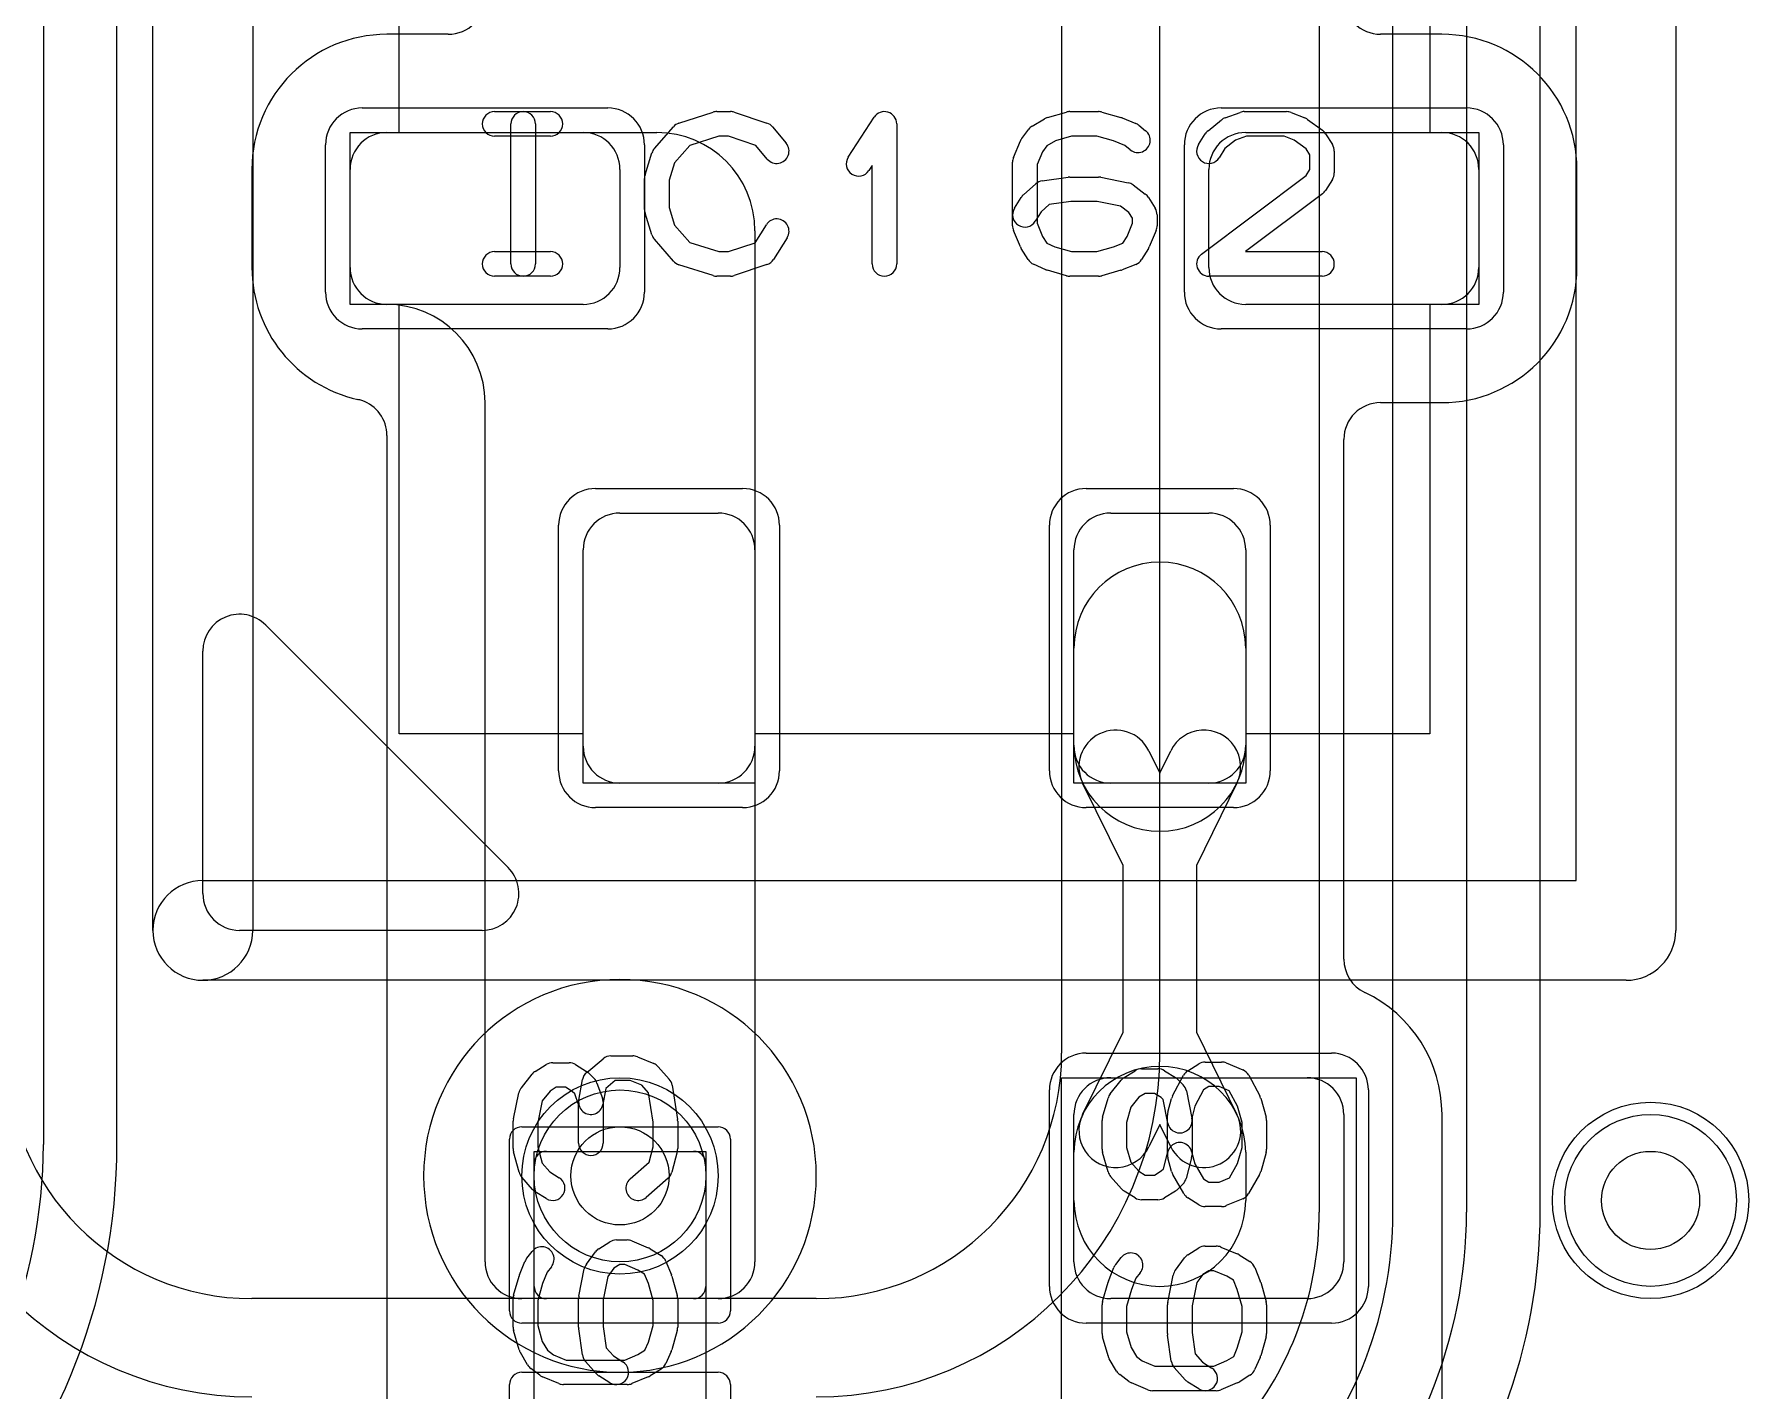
# Model space of a CAD drawing. Extents: x 0 to 20.5, y -0.5 to 20.
# Drawn here: x 14.707 to 18.2, y 2.612 to 5.375 of the extents above; entities that cross this region are included whole.
import ezdxf

# ---------------------------------------------------------------- set-up
doc = ezdxf.new("R2010")
doc.units = 0
for name, color, linetype in [('Hole', 1, 'CONTINUOUS'), ('L1', 3, 'CONTINUOUS'), ('L2', 3, 'CONTINUOUS'), ('L3', 3, 'CONTINUOUS'), ('L4', 3, 'CONTINUOUS'), ('MetalMask-A', 176, 'CONTINUOUS'), ('PartsArea-A', 111, 'CONTINUOUS'), ('PartsSilk-A', 221, 'CONTINUOUS'), ('Resist-A', 2, 'CONTINUOUS'), ('Resist-B', 2, 'CONTINUOUS'), ('Silk-A', 140, 'CONTINUOUS')]:
    doc.layers.add(name, color=color, linetype=linetype)

msp = doc.modelspace()

# ---------------------------------------------------------------- linework, layer by layer
at = {"layer": 'Hole'}
for centre in [(15.9, 3.05), (18, 3)]:
    msp.add_circle(centre, 0.1, dxfattribs=at)
at = {"layer": 'L1'}
for p, q in [((15.54996, 5.37504), (15.425, 5.37504)), ((17.575, 5.37504), (17.45004, 5.37504)), ((15.42497, 5.175), (15.975, 5.175)), ((15.425, 5.175), (15.825, 5.175)), ((17.175, 5.175), (17.575, 5.175)), ((15.14996, 5.1), (15.14996, 4.9)), ((15.35, 4.89997), (15.35, 5.10003)), ((15.35, 4.9), (15.35, 5.1)), ((15.9, 5.1), (15.9, 4.9)), ((17.1, 4.9), (17.1, 5.1)), ((17.65, 5.1), (17.65, 4.9)), ((17.85004, 4.9), (17.85004, 5.1)), ((16.175, 4.975), (16.175, 2.87497)), ((15.425, 4.825), (15.42497, 4.825)), ((15.825, 4.825), (15.425, 4.825)), ((17.575, 4.825), (17.175, 4.825)), ((15.625, 2.87497), (15.625, 4.625)), ((17.45004, 4.62496), (17.575, 4.62496)), ((15.42496, 4.5581), (15.42496, 2.29996)), ((17.37504, 3.49126), (17.37504, 4.54996)), ((15.9, 4.4), (16.1, 4.4)), ((16.9, 4.4), (17.1, 4.4)), ((15.825, 3.925), (15.825, 4.325)), ((16.175, 4.325), (16.175, 3.925)), ((16.825, 3.925), (16.825, 4.325)), ((17.175, 4.325), (17.175, 3.925)), ((16.825, 3.92692), (16.825, 4.125)), ((17.175, 4.125), (17.175, 3.92692)), ((16.97755, 3.91593), (17, 3.87006)), ((17, 3.87006), (17.02245, 3.91593)), ((16.1, 3.85), (15.9, 3.85)), ((16.925, 3.68204), (16.84281, 3.84999)), ((17.1, 3.85), (16.9, 3.85)), ((17.15719, 3.84999), (17.075, 3.68204)), ((16.925, 3.34296), (16.925, 3.68204)), ((17.075, 3.68204), (17.075, 3.34296)), ((16.84281, 3.17501), (16.925, 3.34296)), ((17.075, 3.34296), (17.15719, 3.17501)), ((16.9, 3.25), (17.3, 3.25)), ((16.825, 2.875), (16.825, 3.175)), ((17, 3.15494), (16.97755, 3.10907)), ((17.02245, 3.10907), (17, 3.15494)), ((17.375, 3.175), (17.375, 2.875)), ((17.57504, 2.025), (17.57504, 3.175)), ((15.725, 2.825), (15.725, 3.075)), ((15.75, 3.1), (16.05, 3.1)), ((16.075, 3.075), (16.075, 2.825)), ((16.825, 3), (16.825, 3.09808)), ((17.175, 3.09808), (17.175, 3)), ((16.10003, 2.8), (15.69997, 2.8)), ((16.05, 2.8), (15.75, 2.8)), ((17.3, 2.8), (16.9, 2.8))]:
    msp.add_line(p, q, dxfattribs=at)
for centre in [(15.9, 3.05), (18, 3)]:
    msp.add_circle(centre, 0.2, dxfattribs=at)
for centre, radius, start, end in [((15.54996, 5.45004), 0.075, -90, 0), ((17.45004, 5.45004), 0.075, 180, -90), ((15.425, 5.1), 0.27504, 90, 180), ((17.575, 5.1), 0.27504, 0, 90), ((15.42497, 5.10003), 0.07497, 90, 180), ((15.425, 5.1), 0.075, 90, 180), ((15.825, 5.1), 0.075, 0, 90), ((15.975, 4.975), 0.2, 0, 90), ((17.175, 5.1), 0.075, 90, 180), ((17.575, 5.1), 0.075, 0, 90), ((15.425, 4.9), 0.27504, 180, -102.37877), ((15.425, 4.9), 0.075, 180, -90), ((15.42497, 4.89997), 0.07497, 180, -90), ((15.825, 4.9), 0.075, -90, 0), ((17.175, 4.9), 0.075, 180, -90), ((17.575, 4.9), 0.27504, -90, 0), ((17.575, 4.9), 0.075, -90, 0), ((15.425, 4.625), 0.2, 0, 90), ((15.34997, 4.55813), 0.07497, 71.56263, 77.62288), ((15.34996, 4.5581), 0.075, 0, 71.56264), ((17.45004, 4.54996), 0.075, 90, 180), ((15.9, 4.325), 0.075, 90, 180), ((16.1, 4.325), 0.075, 0, 90), ((16.9, 4.325), 0.075, 90, 180), ((17.1, 4.325), 0.075, 0, 90), ((17, 4.125), 0.175, 0, 180), ((16.91018, 3.88296), 0.075, 26.07652, -153.924), ((17.08982, 3.88296), 0.075, -26.07652, 153.924), ((15.9, 3.925), 0.075, 180, -90), ((16.1, 3.925), 0.075, -90, 0), ((17, 3.92692), 0.175, 180, 0), ((16.9, 3.925), 0.075, 180, -90), ((17.1, 3.925), 0.075, -90, 0), ((17.45004, 3.49126), 0.075, 180, -115.38288), ((17.29998, 3.175), 0.27506, 0, 64.61627), ((17, 3.09808), 0.175, 0, 180), ((16.9, 3.175), 0.075, 90, 180), ((17.3, 3.175), 0.075, 0, 90), ((16.91018, 3.14204), 0.075, 153.92348, -26.076), ((17.08982, 3.14204), 0.075, -153.92348, 26.076), ((15.75, 3.075), 0.025, 90, 180), ((16.05, 3.075), 0.025, 0, 90), ((17, 3), 0.175, 180, 0), ((15.69997, 2.87497), 0.07497, 180, -90), ((16.10003, 2.87497), 0.07497, -90, 0), ((16.9, 2.875), 0.075, 180, -90), ((17.3, 2.875), 0.075, -90, 0), ((15.75, 2.825), 0.025, 180, -90), ((16.05, 2.825), 0.025, -90, 0)]:
    msp.add_arc(centre, radius, start, end, dxfattribs=at)
at = {"layer": 'L2'}
for p, q in [((14.725, 13.65644), (14.725, 3.11421)), ((14.87504, 3.11421), (14.87504, 13.57185))]:
    msp.add_line(p, q, dxfattribs=at)
msp.add_circle((18, 3), 0.2, dxfattribs=at)
for centre, radius, start, end in [((15.9, 3.05), 0.40004, 90, -90), ((15.9, 3.05), 0.40004, -90, 90), ((13.65, 3.11421), 1.075, -44.99925, 0), ((13.65, 3.11421), 1.22504, -44.99967, 0)]:
    msp.add_arc(centre, radius, start, end, dxfattribs=at)
at = {"layer": 'L3'}
msp.add_circle((18, 3), 0.2, dxfattribs=at)
for start, end in [(90, -90), (-90, 90)]:
    msp.add_arc((15.9, 3.05), 0.40004, start, end, dxfattribs=at)
at = {"layer": 'L4'}
for p, q in [((17.475, 2.97639), (17.475, 10.43578)), ((17.625, 10.43578), (17.625, 2.97639)), ((17.77504, 2.97639), (17.77504, 10.43578)), ((17.32496, 7.45228), (17.32496, 2.97639)), ((16.8, 6.1), (16.8, 3.3)), ((17.00004, 3.3), (17.00004, 6.1)), ((16.3, 2.8), (15.15004, 2.8))]:
    msp.add_line(p, q, dxfattribs=at)
for centre in [(15.9, 3.05), (18, 3)]:
    msp.add_circle(centre, 0.2, dxfattribs=at)
for centre, radius, start, end in [((15.15004, 3.3), 0.70004, 180, -90), ((15.15004, 3.3), 0.5, 180, -90), ((16.3, 3.3), 0.5, -90, 0), ((16.3, 3.3), 0.70004, -90, 0), ((16.6413, 2.97639), 0.68366, -38.43612, 0), ((16.64131, 2.97639), 0.83369, -45, 0), ((16.64131, 2.97639), 0.98369, -45, 0), ((16.64131, 2.9764), 1.13373, -41.11366, -0.00051)]:
    msp.add_arc(centre, radius, start, end, dxfattribs=at)
at = {"layer": 'MetalMask-A'}
for p, q in [((15.425, 5.175), (15.825, 5.175)), ((17.175, 5.175), (17.575, 5.175)), ((15.35, 4.9), (15.35, 5.1)), ((15.9, 5.1), (15.9, 4.9)), ((17.1, 4.9), (17.1, 5.1)), ((17.65, 5.1), (17.65, 4.9)), ((15.825, 4.825), (15.425, 4.825)), ((17.575, 4.825), (17.175, 4.825)), ((15.9, 4.4), (16.1, 4.4)), ((16.9, 4.4), (17.1, 4.4)), ((15.825, 3.925), (15.825, 4.325)), ((16.175, 4.325), (16.175, 3.925)), ((16.825, 3.925), (16.825, 4.325)), ((17.175, 4.325), (17.175, 3.925)), ((16.1, 3.85), (15.9, 3.85)), ((17.1, 3.85), (16.9, 3.85)), ((16.9, 3.25), (17.3, 3.25)), ((16.825, 2.875), (16.825, 3.175)), ((17.375, 3.175), (17.375, 2.875)), ((15.725, 2.825), (15.725, 3.075)), ((15.75, 3.1), (16.05, 3.1)), ((16.075, 3.075), (16.075, 2.825)), ((16.05, 2.8), (15.75, 2.8)), ((17.3, 2.8), (16.9, 2.8))]:
    msp.add_line(p, q, dxfattribs=at)
for centre, radius, start, end in [((15.425, 5.1), 0.075, 90, 180), ((15.825, 5.1), 0.075, 0, 90), ((17.175, 5.1), 0.075, 90, 180), ((17.575, 5.1), 0.075, 0, 90), ((15.425, 4.9), 0.075, 180, -90), ((15.825, 4.9), 0.075, -90, 0), ((17.175, 4.9), 0.075, 180, -90), ((17.575, 4.9), 0.075, -90, 0), ((15.9, 4.325), 0.075, 90, 180), ((16.1, 4.325), 0.075, 0, 90), ((16.9, 4.325), 0.075, 90, 180), ((17.1, 4.325), 0.075, 0, 90), ((15.9, 3.925), 0.075, 180, -90), ((16.1, 3.925), 0.075, -90, 0), ((16.9, 3.925), 0.075, 180, -90), ((17.1, 3.925), 0.075, -90, 0), ((16.9, 3.175), 0.075, 90, 180), ((17.3, 3.175), 0.075, 0, 90), ((15.75, 3.075), 0.025, 90, 180), ((16.05, 3.075), 0.025, 0, 90), ((16.9, 2.875), 0.075, 180, -90), ((17.3, 2.875), 0.075, -90, 0), ((15.75, 2.825), 0.025, 180, -90), ((16.05, 2.825), 0.025, -90, 0)]:
    msp.add_arc(centre, radius, start, end, dxfattribs=at)
at = {"layer": 'PartsArea-A'}
for p, q in [((15.45, 5.175), (15.45, 6.05)), ((17.55, 6.05), (17.55, 5.175)), ((15.35, 4.825), (15.35, 5.175)), ((15.35, 5.175), (15.45, 5.175)), ((17.55, 5.175), (17.65, 5.175)), ((17.65, 5.175), (17.65, 4.825)), ((15.45, 4.825), (15.35, 4.825)), ((15.45, 3.95), (15.45, 4.825)), ((17.65, 4.825), (17.55, 4.825)), ((17.55, 4.825), (17.55, 3.95)), ((15.825, 3.95), (15.45, 3.95)), ((15.825, 3.85), (15.825, 3.95)), ((16.825, 3.95), (16.175, 3.95)), ((16.175, 3.95), (16.175, 3.85)), ((16.825, 3.85), (16.825, 3.95)), ((17.55, 3.95), (17.175, 3.95)), ((17.175, 3.95), (17.175, 3.85)), ((16.175, 3.85), (15.825, 3.85)), ((17.175, 3.85), (16.825, 3.85)), ((16.8, 1.95), (16.8, 3.25)), ((16.8, 3.25), (17.4, 3.25)), ((17.4, 3.25), (17.4, 1.95)), ((15.725, 2.3), (15.725, 3.1)), ((15.725, 3.1), (16.075, 3.1)), ((16.075, 3.1), (16.075, 2.3))]:
    msp.add_line(p, q, dxfattribs=at)
at = {"layer": 'PartsSilk-A'}
for p, q in [((14.9484, 3.55), (14.9484, 6.45)), ((18.0516, 6.45), (18.0516, 3.55)), ((15.1516, 6.3484), (15.1516, 3.55)), ((17.8484, 3.6516), (17.8484, 6.3484)), ((15.64444, 5.21759), (15.75833, 5.21759)), ((16.02016, 5.19418), (16.0896, 5.2164)), ((16.09722, 5.21759), (16.125, 5.21759)), ((16.1329, 5.21631), (16.19957, 5.19409)), ((16.36513, 5.1247), (16.41791, 5.20618)), ((16.77091, 5.20552), (16.8098, 5.21663)), ((16.81667, 5.21759), (16.875, 5.21759)), ((16.88187, 5.21663), (16.92076, 5.20552)), ((17.13313, 5.20497), (17.16368, 5.21608)), ((17.17222, 5.21759), (17.25833, 5.21759)), ((17.26761, 5.2158), (17.29539, 5.20469)), ((15.67778, 4.90741), (15.67778, 5.19259)), ((15.72778, 5.19259), (15.72778, 4.90741)), ((15.97008, 5.14239), (16.00897, 5.18683)), ((16.21088, 5.18637), (16.23865, 5.15304)), ((16.46389, 5.19259), (16.46389, 4.90741)), ((16.71889, 5.16315), (16.73278, 5.18167)), ((16.74004, 5.18818), (16.76504, 5.20299)), ((16.92317, 5.20469), (16.95095, 5.19358)), ((16.95729, 5.18989), (16.97118, 5.17878)), ((17.0788, 5.15029), (17.09269, 5.17251)), ((17.09827, 5.17878), (17.12605, 5.201)), ((17.30081, 5.2017), (17.33137, 5.17948)), ((17.33787, 5.17251), (17.35176, 5.15029)), ((15.75833, 5.16759), (15.64444, 5.16759)), ((16.04202, 5.14868), (16.01118, 5.11344)), ((16.10112, 5.16759), (16.04202, 5.14868)), ((16.12094, 5.16759), (16.10112, 5.16759)), ((16.17702, 5.1489), (16.12094, 5.16759)), ((16.20023, 5.12104), (16.17702, 5.1489)), ((16.70192, 5.12442), (16.71581, 5.15776)), ((16.76077, 5.13565), (16.75, 5.10981)), ((16.7698, 5.14769), (16.76077, 5.13565)), ((16.78775, 5.15833), (16.7698, 5.14769)), ((16.82017, 5.16759), (16.78775, 5.15833)), ((16.8715, 5.16759), (16.82017, 5.16759)), ((16.90579, 5.15779), (16.8715, 5.16759)), ((16.92895, 5.14853), (16.90579, 5.15779)), ((16.93994, 5.13974), (16.92895, 5.14853)), ((17.13283, 5.1424), (17.1212, 5.12379)), ((17.15408, 5.15939), (17.13283, 5.1424)), ((17.17662, 5.16759), (17.15408, 5.15939)), ((17.25352, 5.16759), (17.17662, 5.16759)), ((17.27393, 5.15943), (17.25352, 5.16759)), ((17.29804, 5.14189), (17.27393, 5.15943)), ((17.30556, 5.12987), (17.29804, 5.14189)), ((17.35556, 5.13704), (17.35556, 5.09259)), ((15.95114, 5.08894), (15.96503, 5.13339)), ((16.01118, 5.11344), (16, 5.07766)), ((16.41389, 5.10801), (16.40709, 5.09752)), ((16.41389, 4.90741), (16.41389, 5.10801)), ((16.7, 4.98519), (16.7, 5.11481)), ((16.75, 5.10981), (16.75, 4.99019)), ((17.30556, 5.09976), (17.30556, 5.12987)), ((15.95, 5.01852), (15.95, 5.08148)), ((16, 5.07766), (16, 5.02234)), ((16.72228, 5.04832), (16.74728, 5.07054)), ((16.76041, 5.07661), (16.81319, 5.08402)), ((16.81667, 5.08426), (16.875, 5.08426)), ((16.8799, 5.08377), (16.93546, 5.07266)), ((16.94544, 5.06824), (16.97044, 5.04972)), ((17.08497, 4.92739), (17.29793, 5.08756)), ((17.29793, 5.08756), (17.30556, 5.09976)), ((17.35176, 5.07934), (17.33787, 5.05712)), ((16.7038, 5.02066), (16.71769, 5.04288)), ((16.81842, 5.03426), (16.77485, 5.02814)), ((16.87252, 5.03426), (16.81842, 5.03426)), ((16.92017, 5.02473), (16.87252, 5.03426)), ((16.97676, 5.04287), (16.99064, 5.02065)), ((17.3317, 5.05039), (17.17483, 4.93241)), ((15.96503, 4.96661), (15.95114, 5.01106)), ((16, 5.02234), (16.01118, 4.98656)), ((16.75818, 5.01333), (16.7462, 4.99416)), ((16.77485, 5.02814), (16.75818, 5.01333)), ((16.93687, 5.01236), (16.92017, 5.02473)), ((16.94444, 5.00024), (16.93687, 5.01236)), ((16.94444, 4.99019), (16.94444, 5.00024)), ((16.99444, 5.00741), (16.99444, 4.98519)), ((16.01118, 4.98656), (16.04202, 4.95132)), ((16.17523, 4.9505), (16.19824, 4.98732)), ((16.24064, 4.96082), (16.21287, 4.91638)), ((16.71581, 4.94224), (16.70192, 4.97558)), ((16.75, 4.99019), (16.76118, 4.96336)), ((16.76118, 4.96336), (16.76992, 4.94937)), ((16.9248, 4.94981), (16.93327, 4.96336)), ((16.93327, 4.96336), (16.94444, 4.99019)), ((16.99252, 4.97558), (16.97864, 4.94224)), ((15.64444, 4.93241), (15.75833, 4.93241)), ((16.00897, 4.91317), (15.97008, 4.95761)), ((16.04202, 4.95132), (16.10112, 4.93241)), ((16.10112, 4.93241), (16.12094, 4.93241)), ((16.12094, 4.93241), (16.17523, 4.9505)), ((16.73158, 4.91638), (16.71769, 4.9386)), ((16.76992, 4.94937), (16.78633, 4.94208)), ((16.78633, 4.94208), (16.82017, 4.93241)), ((16.82017, 4.93241), (16.8715, 4.93241)), ((16.8715, 4.93241), (16.90579, 4.94221)), ((16.90579, 4.94221), (16.9248, 4.94981)), ((16.97676, 4.9386), (16.96287, 4.91638)), ((17.17483, 4.93241), (17.33056, 4.93241)), ((16.0896, 4.8836), (16.02016, 4.90582)), ((16.19957, 4.90591), (16.1329, 4.88369)), ((16.76763, 4.89567), (16.74263, 4.90678)), ((16.8098, 4.88337), (16.77091, 4.89448)), ((16.92076, 4.89448), (16.88187, 4.88337)), ((16.95095, 4.90642), (16.92317, 4.89531)), ((15.75833, 4.88241), (15.64444, 4.88241)), ((16.125, 4.88241), (16.09722, 4.88241)), ((16.875, 4.88241), (16.81667, 4.88241)), ((17.33056, 4.88241), (17.1, 4.88241)), ((15.17803, 4.17197), (15.67197, 3.67803)), ((15.05, 3.625), (15.05, 4.11893)), ((15.05, 3.6516), (17.8484, 3.6516)), ((15.61893, 3.55), (15.125, 3.55)), ((17.95, 3.4484), (15.05, 3.4484)), ((15.83215, 3.26088), (15.86548, 3.28865)), ((15.88148, 3.29444), (15.92593, 3.29444)), ((15.93554, 3.29252), (15.96887, 3.27864)), ((15.699, 3.22951), (15.72122, 3.25729)), ((15.72749, 3.26287), (15.74971, 3.27676)), ((15.76296, 3.28056), (15.7963, 3.28056)), ((15.80955, 3.27676), (15.83177, 3.26287)), ((15.8362, 3.25935), (15.84731, 3.24824)), ((15.97795, 3.27217), (16.00017, 3.24717)), ((16.92749, 3.25037), (16.94971, 3.26426)), ((16.96296, 3.26806), (16.9963, 3.26806)), ((17.00955, 3.26426), (17.03177, 3.25037)), ((17.02609, 3.21315), (17.04831, 3.25482)), ((17.05713, 3.26426), (17.07935, 3.27814)), ((17.09259, 3.28194), (17.12593, 3.28194)), ((17.13554, 3.28002), (17.16887, 3.26614)), ((17.18132, 3.25482), (17.20354, 3.21315)), ((15.68295, 3.16626), (15.69406, 3.21904)), ((15.7576, 3.22273), (15.74176, 3.20292)), ((15.77013, 3.23056), (15.7576, 3.22273)), ((15.78913, 3.23056), (15.77013, 3.23056)), ((15.80285, 3.22198), (15.78913, 3.23056)), ((15.80803, 3.2168), (15.80285, 3.22198)), ((15.81574, 3.1956), (15.80803, 3.2168)), ((15.81613, 3.20438), (15.82354, 3.24605)), ((15.85313, 3.2391), (15.86424, 3.20854)), ((15.87117, 3.22831), (15.86535, 3.19562)), ((15.89053, 3.24444), (15.87117, 3.22831)), ((15.92093, 3.24444), (15.89053, 3.24444)), ((15.94437, 3.23468), (15.92093, 3.24444)), ((15.95795, 3.21941), (15.94437, 3.23468)), ((15.96759, 3.15912), (15.95795, 3.21941)), ((16.00617, 3.23451), (16.01728, 3.16506)), ((16.899, 3.21701), (16.92122, 3.24479)), ((16.97013, 3.21806), (16.9576, 3.21023)), ((16.98913, 3.21806), (16.97013, 3.21806)), ((17.00285, 3.20948), (16.98913, 3.21806)), ((17.0362, 3.24685), (17.04731, 3.23574)), ((17.05414, 3.22296), (17.06525, 3.1674)), ((17.08928, 3.2254), (17.07156, 3.19217)), ((17.09976, 3.23194), (17.08928, 3.2254)), ((17.12093, 3.23194), (17.09976, 3.23194)), ((17.1414, 3.22342), (17.12093, 3.23194)), ((17.15817, 3.19197), (17.1414, 3.22342)), ((15.74176, 3.20292), (15.73241, 3.15851)), ((15.81574, 3.11667), (15.81574, 3.1956)), ((15.86574, 3.2), (15.86574, 3.11667)), ((16.88337, 3.16937), (16.89448, 3.20826)), ((16.94118, 3.1897), (16.93241, 3.159)), ((16.9576, 3.21023), (16.94118, 3.1897)), ((17.0066, 3.20574), (17.00285, 3.20948)), ((17.01623, 3.1576), (17.0066, 3.20574)), ((17.01658, 3.18005), (17.02399, 3.20783)), ((17.07156, 3.19217), (17.06574, 3.17033)), ((17.16759, 3.159), (17.15817, 3.19197)), ((17.20552, 3.20826), (17.21663, 3.16937)), ((15.68241, 3.10556), (15.68241, 3.16111)), ((15.73241, 3.15851), (15.73241, 3.10884)), ((15.96759, 3.10884), (15.96759, 3.15912)), ((16.01759, 3.16111), (16.01759, 3.10556)), ((16.88241, 3.10417), (16.88241, 3.1625)), ((16.93241, 3.159), (16.93241, 3.10767)), ((17.01574, 3.09634), (17.01574, 3.17361)), ((17.06574, 3.17033), (17.06574, 3.09306)), ((17.16759, 3.10767), (17.16759, 3.159)), ((17.21759, 3.1625), (17.21759, 3.10417)), ((15.69436, 3.05745), (15.68325, 3.09912)), ((15.73241, 3.10884), (15.74115, 3.07606)), ((15.74115, 3.07606), (15.75704, 3.05818)), ((15.92058, 3.04381), (15.95929, 3.07769)), ((15.95929, 3.07769), (15.96759, 3.10884)), ((16.01675, 3.09912), (16.00564, 3.05745)), ((16.89448, 3.05841), (16.88337, 3.0973)), ((16.93241, 3.10767), (16.94099, 3.07763)), ((16.94099, 3.07763), (16.95704, 3.05957)), ((17.0072, 3.06432), (17.01574, 3.09634)), ((17.02399, 3.05884), (17.01658, 3.08662)), ((17.0649, 3.08662), (17.05379, 3.04495)), ((17.0649, 3.0995), (17.07147, 3.07486)), ((17.07147, 3.07486), (17.08896, 3.04425)), ((17.14178, 3.04619), (17.15827, 3.07506)), ((17.15827, 3.07506), (17.16759, 3.10767)), ((17.21663, 3.0973), (17.20552, 3.05841)), ((15.72205, 3.02228), (15.69983, 3.04728)), ((15.75704, 3.05818), (15.77621, 3.0462)), ((15.99794, 3.04508), (15.9535, 3.00619)), ((16.92205, 3.02367), (16.89983, 3.04867)), ((16.95704, 3.05957), (16.97013, 3.05139)), ((16.97013, 3.05139), (16.98913, 3.05139)), ((16.98913, 3.05139), (17.00285, 3.05997)), ((17.00285, 3.05997), (17.0072, 3.06432)), ((17.04866, 3.01399), (17.02644, 3.05288)), ((17.08896, 3.04425), (17.09976, 3.0375)), ((17.12093, 3.0375), (17.14178, 3.04619)), ((17.20319, 3.05288), (17.18097, 3.01399)), ((15.74971, 3.0038), (15.72749, 3.01769)), ((16.94971, 3.00519), (16.92749, 3.01908)), ((17.03177, 3.01908), (17.00955, 3.00519)), ((17.04731, 3.03371), (17.0362, 3.0226)), ((17.07934, 2.9913), (17.05712, 3.00519)), ((17.09976, 3.0375), (17.12093, 3.0375)), ((16.9963, 3.00139), (16.96296, 3.00139)), ((17.12593, 2.9875), (17.09259, 2.9875)), ((17.16888, 3.00331), (17.13555, 2.98942)), ((15.85713, 2.90176), (15.87935, 2.91564)), ((15.89259, 2.91944), (15.91481, 2.91944)), ((15.92442, 2.91752), (15.95776, 2.90364)), ((15.9614, 2.90176), (15.98362, 2.88787)), ((17.05713, 2.88926), (17.07935, 2.90314)), ((17.09259, 2.90694), (17.11481, 2.90694)), ((17.12442, 2.90502), (17.15776, 2.89114)), ((15.69531, 2.84817), (15.70642, 2.87595)), ((15.71011, 2.88229), (15.72122, 2.89618)), ((15.76026, 2.86494), (15.75147, 2.85395)), ((15.83176, 2.87044), (15.85028, 2.89544)), ((15.89976, 2.86944), (15.88764, 2.86187)), ((15.90981, 2.86944), (15.89976, 2.86944)), ((15.93664, 2.85827), (15.90981, 2.86944)), ((15.99358, 2.87595), (16.00469, 2.84817)), ((16.91011, 2.86979), (16.92122, 2.88368)), ((17.03176, 2.85794), (17.05028, 2.88294)), ((17.1614, 2.88926), (17.18362, 2.87537)), ((15.68337, 2.80687), (15.69448, 2.84576)), ((15.74221, 2.83079), (15.73241, 2.7965)), ((15.75147, 2.85395), (15.74221, 2.83079)), ((15.81623, 2.8049), (15.82734, 2.86046)), ((15.87527, 2.84517), (15.86574, 2.79752)), ((15.88764, 2.86187), (15.87527, 2.84517)), ((15.95019, 2.8498), (15.93664, 2.85827)), ((15.95779, 2.83079), (15.95019, 2.8498)), ((15.96759, 2.7965), (15.95779, 2.83079)), ((16.00552, 2.84576), (16.01663, 2.80687)), ((16.88337, 2.79437), (16.89448, 2.83326)), ((16.89531, 2.83567), (16.90642, 2.86345)), ((16.95147, 2.84145), (16.94221, 2.81829)), ((16.96026, 2.85244), (16.95147, 2.84145)), ((17.01623, 2.7924), (17.02734, 2.84796)), ((17.07527, 2.83267), (17.06574, 2.78502)), ((17.08764, 2.84937), (17.07527, 2.83267)), ((17.09976, 2.85694), (17.08764, 2.84937)), ((17.10981, 2.85694), (17.09976, 2.85694)), ((17.13664, 2.84577), (17.10981, 2.85694)), ((17.15019, 2.8373), (17.13664, 2.84577)), ((17.15779, 2.81829), (17.15019, 2.8373)), ((17.19358, 2.86345), (17.20469, 2.83567)), ((17.20552, 2.83326), (17.21663, 2.79437)), ((15.68241, 2.74167), (15.68241, 2.8)), ((15.73241, 2.7965), (15.73241, 2.74517)), ((15.81574, 2.74167), (15.81574, 2.8)), ((15.86574, 2.79752), (15.86574, 2.74342)), ((15.96759, 2.74517), (15.96759, 2.7965)), ((16.01759, 2.8), (16.01759, 2.74167)), ((16.94221, 2.81829), (16.93241, 2.784)), ((17.16759, 2.784), (17.15779, 2.81829)), ((16.88241, 2.72917), (16.88241, 2.7875)), ((16.93241, 2.784), (16.93241, 2.73267)), ((17.01574, 2.72917), (17.01574, 2.7875)), ((17.06574, 2.78502), (17.06574, 2.73092)), ((17.16759, 2.73267), (17.16759, 2.784)), ((17.21759, 2.7875), (17.21759, 2.72917)), ((15.69448, 2.69591), (15.68337, 2.7348)), ((15.73241, 2.74517), (15.74167, 2.71275)), ((15.82339, 2.68541), (15.81598, 2.73819)), ((15.86574, 2.74342), (15.87186, 2.69985)), ((15.95792, 2.71133), (15.96759, 2.74517)), ((16.01663, 2.7348), (16.00552, 2.69591)), ((16.93241, 2.73267), (16.94167, 2.70025)), ((17.02339, 2.67291), (17.01598, 2.72569)), ((17.06574, 2.73092), (17.07186, 2.68735)), ((17.15792, 2.69883), (17.16759, 2.73267)), ((15.71182, 2.66504), (15.69701, 2.69004)), ((15.74167, 2.71275), (15.75231, 2.6948)), ((15.75231, 2.6948), (15.76435, 2.68577)), ((15.87186, 2.69985), (15.88667, 2.68318)), ((15.93664, 2.68618), (15.95063, 2.69492)), ((15.95063, 2.69492), (15.95792, 2.71133)), ((16.00433, 2.69263), (15.99322, 2.66763)), ((16.89448, 2.68341), (16.88337, 2.7223)), ((16.94167, 2.70025), (16.95231, 2.6823)), ((17.15063, 2.68242), (17.15792, 2.69883)), ((17.21663, 2.7223), (17.20552, 2.68341)), ((15.73685, 2.64389), (15.71833, 2.65778)), ((15.76435, 2.68577), (15.79019, 2.675)), ((15.79019, 2.675), (15.90981, 2.675)), ((15.85168, 2.64728), (15.82946, 2.67228)), ((15.88667, 2.68318), (15.90584, 2.6712)), ((15.90981, 2.675), (15.93664, 2.68618)), ((15.98362, 2.65658), (15.9614, 2.64269)), ((16.91182, 2.65254), (16.89701, 2.67754)), ((16.95231, 2.6823), (16.96435, 2.67327)), ((16.96435, 2.67327), (16.99019, 2.6625)), ((16.99019, 2.6625), (17.10981, 2.6625)), ((17.05168, 2.63478), (17.02946, 2.65978)), ((17.07186, 2.68735), (17.08667, 2.67068)), ((17.08667, 2.67068), (17.10584, 2.6587)), ((17.10981, 2.6625), (17.13664, 2.67368)), ((17.13664, 2.67368), (17.15063, 2.68242)), ((17.20433, 2.68013), (17.19322, 2.65513)), ((15.77558, 2.62692), (15.74224, 2.64081)), ((15.91481, 2.625), (15.78519, 2.625)), ((15.87934, 2.6288), (15.85712, 2.64269)), ((15.95776, 2.64081), (15.92442, 2.62692)), ((16.93685, 2.63139), (16.91833, 2.64528)), ((16.97558, 2.61442), (16.94224, 2.62831)), ((17.07934, 2.6163), (17.05712, 2.63019)), ((17.15776, 2.62831), (17.12442, 2.61442)), ((17.18362, 2.64408), (17.1614, 2.63019)), ((17.11481, 2.6125), (16.98519, 2.6125))]:
    msp.add_line(p, q, dxfattribs=at)
for centre, radius, start, end in [((15.64444, 5.19259), 0.025, 90, -90), ((15.70278, 5.19259), 0.025, 0, 180), ((15.75833, 5.19259), 0.025, -90, 90), ((16.09722, 5.19259), 0.025, 90, 107.74642), ((16.125, 5.19259), 0.025, 71.57954, 90), ((16.43889, 5.19259), 0.025, 0, 147.06619), ((16.77778, 5.18148), 0.025, 105.94854, 120.63752), ((16.81667, 5.19259), 0.025, 90, 105.94854), ((16.875, 5.19259), 0.025, 74.05146, 90), ((16.91389, 5.18148), 0.025, 68.2071, 74.05146), ((17.17222, 5.19259), 0.025, 90, 109.98461), ((17.25833, 5.19259), 0.025, 68.2071, 90), ((16.02778, 5.17037), 0.025, 107.74642, 138.81192), ((16.19167, 5.17037), 0.025, 39.7909, 71.57954), ((16.75278, 5.16667), 0.025, 120.63752, 143.1301), ((16.95556, 5.15926), 0.025, -128.66697, 51.34522), ((16.94167, 5.17037), 0.025, 51.33303, 68.2071), ((17.11389, 5.15926), 0.025, 128.66697, 147.98998), ((17.14167, 5.18148), 0.025, 109.97919, 128.65478), ((17.28611, 5.18148), 0.025, 53.98274, 68.20215), ((17.31667, 5.15926), 0.025, 32.00538, 53.97932), ((15.98889, 5.12593), 0.025, 138.81192, 162.63777), ((16.21944, 5.13704), 0.025, -140.2091, 39.8005), ((16.73889, 5.14815), 0.025, 143.1301, 157.39424), ((17.1, 5.13704), 0.025, 147.99462, -32.01002), ((17.33056, 5.13704), 0.025, 0, 32.01002), ((16.38611, 5.11111), 0.025, 147.06646, -32.93381), ((16.725, 5.11481), 0.025, 157.39424, 180), ((15.975, 5.08148), 0.025, 162.63777, 180), ((16.76389, 5.05185), 0.025, 98.00047, 131.62783), ((16.81667, 5.05926), 0.025, 90, 98.00047), ((16.875, 5.05926), 0.025, 78.69456, 90), ((16.93056, 5.04815), 0.025, 53.47387, 78.69456), ((17.33056, 5.09259), 0.025, -32.00538, 0), ((16.73889, 5.02963), 0.025, 131.62783, 147.99462), ((16.95556, 5.02963), 0.025, 31.98594, 53.47387), ((17.31667, 5.07037), 0.025, -53.0476, -32.01002), ((15.975, 5.01852), 0.025, 180, -162.63777), ((16.21944, 4.97407), 0.025, -32.00538, 147.99925), ((16.725, 5.00741), 0.025, 147.99462, -32.01002), ((16.96944, 5.00741), 0.025, 0, 31.98594), ((15.98889, 4.97407), 0.025, -162.63777, -138.81192), ((16.725, 4.98519), 0.025, 180, -157.39424), ((16.96944, 4.98519), 0.025, -22.60576, 0), ((15.64444, 4.90741), 0.025, 90, -90), ((15.75833, 4.90741), 0.025, -90, 90), ((16.73889, 4.95185), 0.025, -157.39424, -147.99462), ((16.95556, 4.95185), 0.025, -32.00538, -22.60576), ((17.1, 4.90741), 0.025, 126.9524, -90), ((17.33056, 4.90741), 0.025, -90, 90), ((15.70278, 4.90741), 0.025, 180, 0), ((16.02778, 4.92963), 0.025, -138.81192, -107.74642), ((16.19167, 4.92963), 0.025, -71.57954, -32.00538), ((16.43889, 4.90741), 0.025, 180, 0), ((16.75278, 4.92963), 0.025, -147.99462, -113.95086), ((16.77778, 4.91852), 0.025, -113.95086, -105.94854), ((16.91389, 4.91852), 0.025, -74.05146, -68.2071), ((16.94167, 4.92963), 0.025, -68.2071, -32.00538), ((16.09722, 4.90741), 0.025, -107.74642, -90), ((16.125, 4.90741), 0.025, -90, -71.57954), ((16.81667, 4.90741), 0.025, -105.94854, -90), ((16.875, 4.90741), 0.025, -90, -74.05146), ((15.125, 4.11893), 0.075, 45.0054, 180), ((15.61894, 3.625), 0.075, -90.00764, 45), ((15.05, 3.55), 0.1016, 90, -90), ((15.125, 3.625), 0.075, 180, -90), ((15.05, 3.55), 0.1016, 180, 0), ((17.95, 3.55), 0.1016, -90, 0), ((15.88148, 3.26944), 0.025, 90, 129.8005), ((15.92593, 3.26944), 0.025, 67.39424, 90), ((15.74074, 3.24167), 0.025, 122.00538, 141.34522), ((15.76296, 3.25556), 0.025, 90, 122.01002), ((15.7963, 3.25556), 0.025, 57.99462, 90), ((15.84815, 3.24167), 0.025, 129.7909, 169.91674), ((15.81852, 3.24167), 0.025, 45, 57.98998), ((15.95926, 3.25556), 0.025, 41.62783, 67.39112), ((16.94074, 3.22917), 0.025, 122.00538, 141.33303), ((16.96296, 3.24306), 0.025, 90, 122.00538), ((16.9963, 3.24306), 0.025, 57.99462, 90), ((17.01852, 3.22917), 0.025, 45, 57.99462), ((17.07037, 3.24306), 0.025, 121.98594, 151.93179), ((17.09259, 3.25694), 0.025, 90, 121.99147), ((17.12593, 3.25694), 0.025, 67.39424, 90), ((17.15926, 3.24306), 0.025, 28.0617, 67.39112), ((15.71852, 3.21389), 0.025, 141.33303, 168.11298), ((15.82963, 3.23056), 0.025, 19.97136, 45), ((15.98148, 3.23056), 0.025, 9.08937, 41.63069), ((16.91852, 3.20139), 0.025, 141.33303, 164.05146), ((17.02963, 3.21806), 0.025, 11.30544, 45), ((15.84074, 3.2), 0.025, 169.90837, -10.08326), ((15.84074, 3.2), 0.025, 0, 19.97859), ((17.04074, 3.17361), 0.025, 165.07449, 180), ((17.04815, 3.20139), 0.025, 151.9383, 165.06473), ((17.18148, 3.20139), 0.025, 15.94854, 28.0682), ((15.70741, 3.16111), 0.025, 168.11016, 180), ((15.99259, 3.16111), 0.025, 0, 9.08867), ((16.90741, 3.1625), 0.025, 164.05146, 180), ((17.04074, 3.1625), 0.025, -168.69456, 11.30795), ((17.19259, 3.1625), 0.025, 0, 15.94345), ((15.84074, 3.11667), 0.025, 180, 0), ((17.04074, 3.09306), 0.025, 14.92551, -165.06473), ((15.70741, 3.10556), 0.025, 180, -165.07115), ((15.99259, 3.10556), 0.025, -14.92551, 0), ((16.90741, 3.10417), 0.025, 180, -164.05146), ((17.04074, 3.09306), 0.025, -14.92551, 0), ((17.19259, 3.10417), 0.025, -15.94854, 0), ((15.71852, 3.06389), 0.025, -165.07449, -138.36931), ((15.76296, 3.025), 0.025, -122.00538, 57.98998), ((15.93704, 3.025), 0.025, 131.18808, -48.81042), ((15.98148, 3.06389), 0.025, -48.81192, -14.92885), ((16.91852, 3.06528), 0.025, -164.05146, -138.37217), ((17.04815, 3.06528), 0.025, -165.07449, -150.25829), ((17.02963, 3.05139), 0.025, -45, -14.92551), ((17.18148, 3.06528), 0.025, -29.73351, -15.94345), ((15.74074, 3.03889), 0.025, -138.37217, -122.01002), ((16.94074, 3.04028), 0.025, -138.37217, -122.00538), ((16.96296, 3.02639), 0.025, -122.00538, -90), ((16.9963, 3.02639), 0.025, -90, -57.99462), ((17.01852, 3.04028), 0.025, -57.99462, -45), ((17.07037, 3.02639), 0.025, -150.26649, -122.01002), ((17.15926, 3.02639), 0.025, -67.37309, -29.74171), ((17.09259, 3.0125), 0.025, -122.00538, -90), ((17.12593, 3.0125), 0.025, -90, -67.37647), ((15.74074, 2.88056), 0.025, -38.66697, 141.34522), ((15.87037, 2.88056), 0.025, 121.98594, 143.47387), ((15.89259, 2.89444), 0.025, 90, 121.98594), ((15.91481, 2.89444), 0.025, 67.39424, 90), ((15.94815, 2.88056), 0.025, 57.99462, 67.39424), ((17.09259, 2.88194), 0.025, 90, 121.98594), ((17.11481, 2.88194), 0.025, 67.39424, 90), ((15.72963, 2.86667), 0.025, 141.33303, 158.2071), ((15.85185, 2.85556), 0.025, 143.47387, 168.69456), ((15.97037, 2.86667), 0.025, 21.7929, 57.99462), ((16.92963, 2.85417), 0.025, 141.33303, 158.2071), ((16.94074, 2.86806), 0.025, -38.66697, 141.34522), ((17.07037, 2.86806), 0.025, 121.98594, 143.47387), ((17.14815, 2.86806), 0.025, 57.99462, 67.39424), ((17.17037, 2.85417), 0.025, 21.7929, 57.99462), ((15.71852, 2.83889), 0.025, 158.2071, 164.05146), ((15.98148, 2.83889), 0.025, 15.94854, 21.7929), ((16.91852, 2.82639), 0.025, 158.2071, 164.05146), ((17.05185, 2.84306), 0.025, 143.47387, 168.69456), ((17.18148, 2.82639), 0.025, 15.94854, 21.7929), ((15.70741, 2.8), 0.025, 164.05146, 180), ((15.84074, 2.8), 0.025, 168.69456, 180), ((15.99259, 2.8), 0.025, 0, 15.94854), ((16.90741, 2.7875), 0.025, 164.05146, 180), ((17.04074, 2.7875), 0.025, 168.69456, 180), ((17.19259, 2.7875), 0.025, 0, 15.94854), ((15.70741, 2.74167), 0.025, 180, -164.05146), ((15.84074, 2.74167), 0.025, 180, -171.99953), ((15.99259, 2.74167), 0.025, -15.94854, 0), ((16.90741, 2.72917), 0.025, 180, -164.05146), ((17.04074, 2.72917), 0.025, 180, -171.99953), ((17.19259, 2.72917), 0.025, -15.94854, 0), ((15.71852, 2.70278), 0.025, -164.05146, -149.36248), ((15.98148, 2.70278), 0.025, -23.95086, -15.94854), ((15.73333, 2.67778), 0.025, -149.36248, -126.8699), ((15.84815, 2.68889), 0.025, -171.99953, -138.37217), ((15.89259, 2.65), 0.025, -122.00538, 57.98998), ((15.97037, 2.67778), 0.025, -57.99462, -23.95086), ((16.91852, 2.69028), 0.025, -164.05146, -149.36248), ((17.04815, 2.67639), 0.025, -171.99953, -138.37217), ((17.09259, 2.6375), 0.025, -122.00538, 57.98998), ((17.17037, 2.66528), 0.025, -57.99462, -23.95086), ((17.18148, 2.69028), 0.025, -23.95086, -15.94854), ((15.75185, 2.66389), 0.025, -126.8699, -112.60576), ((15.78519, 2.65), 0.025, -112.60576, -90), ((15.87037, 2.66389), 0.025, -138.37217, -122.00538), ((15.91481, 2.65), 0.025, -90, -67.39424), ((15.94815, 2.66389), 0.025, -67.39424, -57.99462), ((16.93333, 2.66528), 0.025, -149.36248, -126.8699), ((16.95185, 2.65139), 0.025, -126.8699, -112.60576), ((17.07037, 2.65139), 0.025, -138.37217, -122.00538), ((17.14815, 2.65139), 0.025, -67.39424, -57.99462), ((16.98519, 2.6375), 0.025, -112.60576, -90), ((17.11481, 2.6375), 0.025, -90, -67.39424)]:
    msp.add_arc(centre, radius, start, end, dxfattribs=at)
at = {"layer": 'Resist-A'}
for p, q in [((15.375, 5.225), (15.875, 5.225)), ((17.125, 5.225), (17.625, 5.225)), ((15.3, 4.85), (15.3, 5.15)), ((15.95, 5.15), (15.95, 4.85)), ((17.05, 4.85), (17.05, 5.15)), ((17.7, 5.15), (17.7, 4.85)), ((15.875, 4.775), (15.375, 4.775)), ((17.625, 4.775), (17.125, 4.775)), ((15.85, 4.45), (16.15, 4.45)), ((16.85, 4.45), (17.15, 4.45)), ((15.775, 3.875), (15.775, 4.375)), ((16.225, 4.375), (16.225, 3.875)), ((16.775, 3.875), (16.775, 4.375)), ((17.225, 4.375), (17.225, 3.875)), ((16.15, 3.8), (15.85, 3.8)), ((17.15, 3.8), (16.85, 3.8)), ((16.85, 3.3), (17.35, 3.3)), ((16.775, 2.825), (16.775, 3.225)), ((17.425, 3.225), (17.425, 2.825)), ((15.7, 3.15), (16.1, 3.15)), ((15.675, 2.775), (15.675, 3.125)), ((16.125, 3.125), (16.125, 2.775)), ((16.1, 2.75), (15.7, 2.75)), ((17.35, 2.75), (16.85, 2.75)), ((15.675, 2.275), (15.675, 2.625)), ((15.7, 2.65), (16.1, 2.65)), ((16.125, 2.625), (16.125, 2.275))]:
    msp.add_line(p, q, dxfattribs=at)
for centre in [(15.9, 3.05), (18, 3)]:
    msp.add_circle(centre, 0.175, dxfattribs=at)
for centre, radius, start, end in [((15.375, 5.15), 0.075, 90, 180), ((15.875, 5.15), 0.075, 0, 90), ((17.125, 5.15), 0.075, 90, 180), ((17.625, 5.15), 0.075, 0, 90), ((15.375, 4.85), 0.075, 180, -90), ((15.875, 4.85), 0.075, -90, 0), ((17.125, 4.85), 0.075, 180, -90), ((17.625, 4.85), 0.075, -90, 0), ((15.85, 4.375), 0.075, 90, 180), ((16.15, 4.375), 0.075, 0, 90), ((16.85, 4.375), 0.075, 90, 180), ((17.15, 4.375), 0.075, 0, 90), ((15.85, 3.875), 0.075, 180, -90), ((16.15, 3.875), 0.075, -90, 0), ((16.85, 3.875), 0.075, 180, -90), ((17.15, 3.875), 0.075, -90, 0), ((16.85, 3.225), 0.075, 90, 180), ((17.35, 3.225), 0.075, 0, 90), ((15.7, 3.125), 0.025, 90, 180), ((16.1, 3.125), 0.025, 0, 90), ((16.85, 2.825), 0.075, 180, -90), ((17.35, 2.825), 0.075, -90, 0), ((15.7, 2.775), 0.025, 180, -90), ((16.1, 2.775), 0.025, -90, 0), ((15.7, 2.625), 0.025, 90, 180), ((16.1, 2.625), 0.025, 0, 90)]:
    msp.add_arc(centre, radius, start, end, dxfattribs=at)
at = {"layer": 'Resist-B'}
for centre in [(15.9, 3.05), (18, 3)]:
    msp.add_circle(centre, 0.175, dxfattribs=at)
at = {"layer": 'Silk-A'}
for p, q in [((14.9484, 3.55), (14.9484, 6.45)), ((15.1516, 6.45), (15.1516, 3.55)), ((17.8484, 3.6516), (17.8484, 5.62673)), ((18.0516, 5.62673), (18.0516, 3.55)), ((15.17803, 4.17197), (15.67197, 3.67803)), ((15.05, 3.625), (15.05, 4.11893)), ((15.05, 3.6516), (17.8484, 3.6516)), ((15.61893, 3.55), (15.125, 3.55)), ((17.95, 3.4484), (15.05, 3.4484))]:
    msp.add_line(p, q, dxfattribs=at)
for centre, radius, start, end in [((15.125, 4.11893), 0.075, 45.0054, 180), ((15.61894, 3.625), 0.075, -90.00764, 45), ((15.05, 3.55), 0.1016, 90, -90), ((15.125, 3.625), 0.075, 180, -90), ((15.05, 3.55), 0.1016, 180, 0), ((17.95, 3.55), 0.1016, -90, 0)]:
    msp.add_arc(centre, radius, start, end, dxfattribs=at)

doc.saveas('drawing.dxf')
